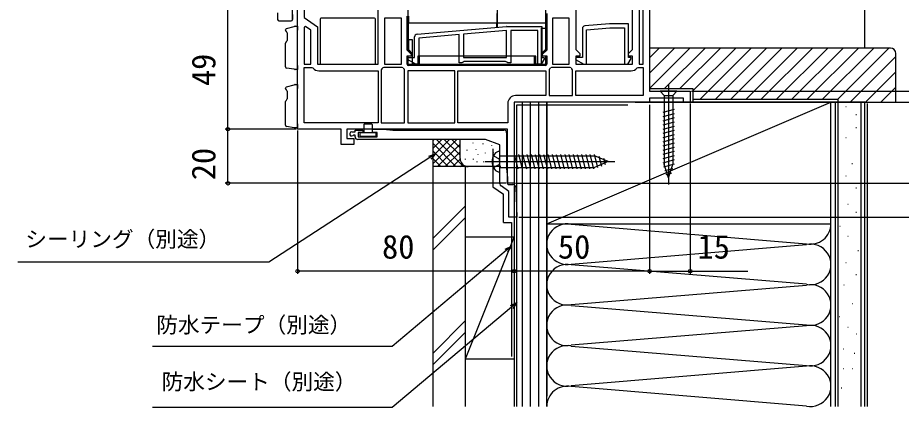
# Model space of a CAD drawing. Units: millimetres, scale not verified. Extents: x -525 to 525, y -783 to 779.
# Drawn here: x 21.6 to 348, y -105.6 to 38.4 of the extents above; entities that cross this region are included whole.
import ezdxf
from ezdxf.enums import TextEntityAlignment as Align

# ---------------------------------------------------------------- set-up
doc = ezdxf.new("R2010")
doc.units = ezdxf.units.MM
doc.header["$LTSCALE"] = 4
for name, color, linetype in [('0-2_YKK_11', 7, 'Continuous'), ('0-5_YKK_13', 4, 'Continuous'), ('0-7_YKK_D', 6, 'Continuous'), ('0-9_YSS_K', 3, 'Continuous'), ('0-A_YSS_KE', 3, 'Continuous')]:
    doc.layers.add(name, color=color, linetype=linetype)
doc.styles.add('ＭＳ ゴシック', font='')
doc.styles.get('ＭＳ ゴシック').set_extended_font_data('MS Gothic')

msp = doc.modelspace()

# ---------------------------------------------------------------- linework, layer by layer
at = {"layer": '0-2_YKK_11'}
for p, q in [((240.157, 36.196), (231.113, 35.405)), ((169.113, 32.305), (202.157, 35.196)), ((156.076, 19.489), (155.9, 19.108)), ((218.076, 19.489), (217.9, 19.108)), ((194.029, -6.6), (147.2, -6.6))]:
    msp.add_line(p, q, dxfattribs=at)
for points in [[(127.4, 45), (127.4, 38.5), (132.3, 35.069), (132.3, 21.2), (154.7, 21.2), (154.7, 47.2), (155.8, 47.2)], [(164.6, 47.2), (165.7, 47.2), (165.7, 26.7), (167.2, 25.2), (167.2, 24.2), (165.7, 24.2), (165.7, 21.2), (216.7, 21.2), (216.7, 24.2), (215.2, 24.2), (215.2, 25.2), (216.7, 26.7), (216.7, 47.2), (217.8, 47.2)], [(250.2, 46.2), (255, 46.2), (255, 11.2), (270, 11.2), (270, 7.2), (267.5, 7.2), (267.5, 8.7), (255, 8.7), (255, 7.2), (205, 7.2), (205, -22.8), (202.5, -22.8), (202.5, -2.8)], [(226.6, 47.2), (227.7, 47.2), (227.7, 26.7), (229.2, 25.2), (229.2, 24.2), (227.7, 24.2), (227.7, 21.2), (248.7, 21.2), (248.7, 24.2), (247.2, 24.2), (247.2, 25.2), (248.7, 26.7), (248.7, 44.7)], [(202.5, -2.8), (143.2, -2.8), (143.2, -6.3), (145.7, -6.3), (145.7, -8.4), (141.1, -8.4), (141.1, -2.8), (125, -2.8), (125, 45)], [(245.7, 34.7), (245.7, 21.2), (246.976, 21.2), (248.223, 23.36), (248.027, 23.7), (247.2, 23.7), (247.2, 36.2), (240.244, 36.2)], [(202.244, 35.2), (215.2, 35.2), (215.2, 23.7), (216.027, 23.7), (216.223, 23.36), (214.976, 21.2), (213.7, 21.2), (213.7, 33.7), (203.7, 33.7), (203.7, 21.7), (202.7, 21.7), (202.267, 21.95), (201.834, 22.2), (186.566, 22.2), (186.133, 21.95), (185.7, 21.7), (184.7, 21.7), (184.7, 32.163), (169.7, 30.851), (169.7, 21.2), (168.664, 21.2), (165.633, 22.95), (165.834, 23.7), (168.2, 23.7), (168.2, 31.309)], [(230.2, 34.409), (230.2, 23.7), (227.834, 23.7), (227.633, 22.95), (230.664, 21.2), (231.7, 21.2), (231.7, 33.951), (240.265, 34.7), (245.7, 34.7)], [(154.7, -0.4), (127.4, -0.4), (127.4, 20), (130.208, 20), (130.589, 19.824)], [(163.989, 19.824), (163.608, 20), (156.792, 20), (156.411, 19.824)], [(225.989, 19.824), (225.608, 20), (218.792, 20), (218.411, 19.824)], [(250.411, 19.824), (250.792, 20), (252.6, 20), (252.6, 9.6)], [(132.8, 18.8), (154.7, 18.8), (154.7, -0.4)], [(155.9, 19.108), (155.9, -0.4), (164.5, -0.4), (164.5, 19.108), (164.324, 19.489)], [(184.2, 18.8), (216.7, 18.8), (216.7, 9.6), (205.5, 9.6)], [(202.6, 6.7), (202.6, -0.4), (184.2, -0.4), (184.2, 18.8)], [(217.9, 19.108), (217.9, 9.6), (226.5, 9.6), (226.5, 19.108), (226.324, 19.489)], [(252.6, 9.6), (227.7, 9.6), (227.7, 18.8), (248.2, 18.8)], [(144.95, -3.8), (146.2, -3.8), (146.2, -3.1), (149.1, -3.1), (149.1, -4), (147.4, -4), (147.4, -5.6), (154.4, -5.6), (154.4, -4), (152.7, -4), (152.7, -2.8), (156.7, -2.8), (160.129, -3.1), (201.2, -3.1)], [(146.2, -5.6), (146.2, -5), (145.685, -5), (145.475, -5.086)], [(202.2, -4.1), (202.2, -17.371), (202.5, -20.8), (202.5, -23.008), (202.917, -23.3), (204.541, -23.3)], [(199.7, -22.969), (199.7, -8.6), (194.371, -6.66)], [(205.54, -24.258), (206, -35.3), (203, -35.3), (203, -25.8), (200.126, -23.788)]]:
    msp.add_lwpolyline(points, dxfattribs=at)
for points in [[(251.1, 43.8), (251.1, 21.2), (252.6, 21.2), (252.6, 43.8)], [(163.3, 21.2), (163.3, 38.3), (157.1, 38.3), (157.1, 21.2)], [(225.3, 21.2), (225.3, 38.3), (219.1, 38.3), (219.1, 21.2)], [(127.4, 34.913), (127.4, 21.2), (129.9, 21.2), (129.9, 33.82), (127.938, 35.193)], [(202.2, 33.694), (186.2, 32.294), (186.2, 23.7), (202.2, 23.7)], [(165.7, 18.8), (165.7, -0.4), (183, -0.4), (183, 18.8)]]:
    msp.add_lwpolyline(points, close=True, dxfattribs=at)
for centre, radius, start, end in [((240.244, 35.2), 1, 89.99981, 94.99978), ((202.244, 34.2), 1, 89.99981, 94.99978), ((231.2, 34.409), 1, 95.00001, 180.00002), ((169.2, 31.309), 1, 95.00001, 180.00002), ((132.8, 21.7), 2.9, 220.32022, 270.00001), ((154.2, 21.7), 2.9, 310.32022, 319.67978), ((166.2, 21.7), 2.9, 220.32022, 229.67978), ((216.2, 21.7), 2.9, 310.32022, 319.67978), ((228.2, 21.7), 2.9, 220.32022, 229.67978), ((248.2, 21.7), 2.9, 269.99999, 319.67978), ((205.5, 6.7), 2.9, 90.00001, 179.99999), ((201.2, -4.1), 1, 0.00001, 89.99999), ((144.95, -4.55), 0.75, 90.00002, 314.41533), ((147.2, -5.6), 1, 180.00001, 269.99999), ((194.029, -7.6), 1, 70.00005, 90.00006), ((200.7, -22.969), 1, 180.00003, 235.00002), ((204.541, -24.3), 1, 2.38595, 90.00002)]:
    msp.add_arc(centre, radius, start, end, dxfattribs=at)
at = {"layer": '0-5_YKK_13'}
for p, q in [((198.8, 36.5), (198.8, 42.5)), ((216.5, 42.5), (216.5, 36.5)), ((117.6, 40.2), (117.6, 37.7)), ((123.1, 39.626), (123.1, 37.7)), ((198.6, 40), (198.6, 36.5)), ((217, 40), (217, 36.5)), ((118.1, 37.2), (122.6, 37.2)), ((133.3, 37.9), (133.3, 21.2)), ((153.4, 38.2), (133.6, 38.2)), ((153.7, 21.2), (153.7, 37.9)), ((165.4, 36.5), (165.4, 39)), ((165.9, 36.5), (165.4, 36.5)), ((165.4, 30.2), (165.4, 36.5)), ((165.9, 39), (165.9, 36.5)), ((198.6, 35.064), (198.6, 36.5)), ((198.8, 36.5), (198.6, 36.5)), ((217, 36.5), (216.5, 36.5)), ((217, 36.5), (217, 34.5)), ((120.5, 33.79), (120.5, 33.921)), ((120.865, 34.402), (123.683, 35.193)), ((121.086, 32.8), (121.086, 30.018)), ((123.683, 35.193), (123.938, 35.265)), ((125, 20.8), (125, 33.8)), ((215, 34.5), (216.5, 34.5)), ((216.5, 34.5), (216.5, 26.6)), ((217, 34.5), (216.5, 34.5)), ((217, 34.5), (217, 26.4)), ((120.863, 29.504), (120.904, 29.515)), ((165.4, 30.2), (165.9, 30.2)), ((165.4, 26.4), (165.4, 30.2)), ((165.9, 30.2), (165.9, 26.6)), ((120.5, 20.236), (120.5, 29.023)), ((165.4, 26.4), (166.9, 24.9)), ((167.4, 25.1), (165.9, 26.6)), ((216.5, 26.6), (215, 25.1)), ((215.5, 24.9), (217, 26.4)), ((165.4, 24.3), (166.9, 24.3)), ((165.4, 21.2), (165.4, 24.3)), ((166.9, 24.9), (166.9, 24.3)), ((169.9, 24.2), (169.9, 21.2)), ((212.5, 21.2), (212.5, 24.2)), ((215.5, 24.3), (215.5, 24.9)), ((123.681, 19.362), (120.932, 19.74)), ((125, 20.8), (125, 19.3)), ((133.3, 21.2), (153.7, 21.2)), ((167.8, 20.7), (165.9, 20.7)), ((167.8, 20.7), (167.8, 21.2)), ((214.6, 20.7), (167.8, 20.7)), ((169.9, 21.2), (169.4, 21.2)), ((169.9, 21.2), (212.5, 21.2)), ((213, 21.2), (212.5, 21.2)), ((214.6, 20.7), (214.6, 21.2)), ((216.5, 20.7), (214.6, 20.7)), ((123.971, 19.322), (123.681, 19.362)), ((125, 19.3), (124.03, 19.317)), ((120.865, 12.802), (123.683, 13.593)), ((123.683, 13.593), (123.938, 13.665)), ((262, 13.7), (261.999, -23.3)), ((120.5, 12.19), (120.5, 12.321)), ((121.086, 11.2), (121.086, 8.418)), ((125, -0.8), (125, 12.2)), ((265.1, 11.2), (263.55, 9.65)), ((120.5, -1.364), (120.5, 7.423)), ((120.863, 7.904), (120.904, 7.915)), ((260.45, 9.65), (260.45, -15.884)), ((263.55, 9.65), (263.55, -15.884)), ((264.1, 4.455), (259.9, 3.329)), ((264.1, 2.902), (259.9, 1.777)), ((264.1, 1.349), (259.9, 0.224)), ((123.681, -2.238), (120.932, -1.86)), ((123.971, -2.278), (123.681, -2.238)), ((125, -2.3), (124.03, -2.283)), ((125, -0.8), (125, -2.3)), ((149.5, -1.1), (149.5, -4.2)), ((149.8, -0.8), (152.2, -0.8)), ((152.5, -1.1), (152.5, -4.2)), ((264.1, -0.204), (259.9, -1.329)), ((264.1, -1.757), (259.9, -2.882)), ((148, -4.5), (148, -5.1)), ((153.7, -4.2), (148.3, -4.2)), ((148.3, -5.4), (153.7, -5.4)), ((154, -5.1), (154, -4.5)), ((264.1, -3.31), (259.9, -4.435)), ((264.1, -4.863), (259.9, -5.988)), ((264.1, -6.416), (259.9, -7.541)), ((264.1, -7.969), (259.9, -9.094)), ((264.1, -9.521), (259.9, -10.647)), ((197.308, -12.65), (199.427, -13.706)), ((199.7, -18.6), (199.7, -11)), ((199.7, -12.7), (234.63, -12.7)), ((204.999, -12.2), (206.392, -17.4)), ((206.552, -12.2), (207.945, -17.4)), ((208.105, -12.2), (209.498, -17.4)), ((209.657, -12.2), (211.051, -17.4)), ((211.21, -12.2), (212.604, -17.4)), ((212.763, -12.2), (214.157, -17.4)), ((214.316, -12.2), (215.71, -17.4)), ((215.869, -12.2), (217.262, -17.4)), ((217.422, -12.2), (218.815, -17.4)), ((218.975, -12.2), (220.368, -17.4)), ((220.528, -12.2), (221.921, -17.4)), ((222.081, -12.2), (223.474, -17.4)), ((223.634, -12.2), (225.027, -17.4)), ((225.187, -12.2), (226.58, -17.4)), ((226.74, -12.2), (228.133, -17.4)), ((228.292, -12.2), (229.686, -17.4)), ((229.845, -12.2), (231.239, -17.4)), ((231.398, -12.2), (232.792, -17.4)), ((232.951, -12.2), (234.345, -17.4)), ((234.504, -12.2), (235.794, -17.013)), ((239.7, -14.8), (234.63, -12.7)), ((236.206, -12.758), (237.192, -16.434)), ((264.1, -11.074), (259.9, -12.2)), ((264.1, -12.627), (259.9, -13.753)), ((194.3, -14.8), (242.2, -14.8)), ((197.308, -16.95), (199.427, -15.894)), ((199.7, -14.8), (199.427, -13.706)), ((199.7, -14.8), (199.427, -15.894)), ((239.7, -14.8), (234.63, -16.9)), ((237.953, -13.481), (238.589, -15.855)), ((264.1, -14.18), (259.9, -15.306)), ((264.1, -15.733), (260.158, -16.789)), ((262, -20.8), (260.45, -15.884)), ((262, -20.8), (260.45, -15.884)), ((262, -20.8), (263.55, -15.884)), ((199.7, -16.9), (234.63, -16.9)), ((263.646, -17.408), (260.61, -18.221)), ((263.111, -19.104), (261.061, -19.653))]:
    msp.add_line(p, q, dxfattribs=at)
for points in [[(123.1, 37.7), (123.1, 39.626), (123.1, 61.63)], [(215, 34.5), (215, 21.2), (213, 21.2), (213, 24.2), (169.4, 24.2), (169.4, 21.2), (167.4, 21.2), (167.4, 30.2), (165.9, 30.2), (165.9, 36.5), (198.6, 36.5)], [(198.6, 35.064), (198.8, 35.081), (198.8, 36.5)], [(198.8, 36.5), (216.5, 36.5), (216.5, 34.5)], [(124.065, 35.284), (125, 35.3), (125, 33.8)], [(215.5, 24.3), (217, 24.3), (217, 21.2)], [(124.065, 13.684), (125, 13.7), (125, 12.2)], [(265.1, 11.2), (258.9, 11.2), (260.45, 9.65), (263.55, 9.65)]]:
    msp.add_lwpolyline(points, dxfattribs=at)
for centre, radius, start, end in [((118.1, 37.7), 0.5, 180, 270), ((122.6, 37.7), 0.5, 270, 0), ((133.6, 37.9), 0.3, 90, 180), ((153.4, 37.9), 0.3, 0, 90), ((121, 33.921), 0.5, 105.68026, 180), ((121, 33.79), 0.5, 180, 258.04071), ((120.505, 32.867), 0.584, 353.42561, 47.95634), ((124.073, 34.784), 0.5, 91, 105.68026), ((121, 29.023), 0.5, 105.94474, 180), ((120.437, 29.974), 0.65, 314.79991, 3.92106), ((121, 20.236), 0.5, 180, 262.15041), ((165.9, 21.2), 0.5, 180, 270), ((216.5, 21.2), 0.5, 270, 0), ((124.039, 19.817), 0.5, 262.15041, 269), ((124.073, 13.184), 0.5, 91, 105.68026), ((121, 12.321), 0.5, 105.68026, 180), ((121, 12.19), 0.5, 180, 258.04071), ((120.505, 11.267), 0.584, 353.42561, 47.95634), ((121, 7.423), 0.5, 105.94474, 180), ((120.437, 8.374), 0.65, 314.79991, 3.92106), ((121, -1.364), 0.5, 180, 262.15041), ((124.039, -1.783), 0.5, 262.15041, 269), ((149.8, -1.1), 0.3, 90, 180), ((152.2, -1.1), 0.3, 0, 90), ((148.3, -4.5), 0.3, 90, 180), ((148.3, -5.1), 0.3, 180, 270), ((153.7, -4.5), 0.3, 0, 90), ((153.7, -5.1), 0.3, 270, 0), ((201.6, -14.8), 4.8, 144.29996, 215.70004), ((199.651, -13.399), 2.4, 88.83014, 144.29996), ((199.651, -16.2), 2.4, 215.70004, 271.16986)]:
    msp.add_arc(centre, radius, start, end, dxfattribs=at)
at = {"layer": '0-7_YKK_D'}
for p, q in [((99.251, -2.8), (99.251, 46.198)), ((270.5, 11.2), (387, 11.2)), ((249.729, 7.2), (427, 7.2)), ((249.729, 7.2), (407, 7.2)), ((269.75, 7.2), (427, 7.2)), ((270, 6.7), (270, -56.3)), ((270.45, 7.2), (387, 7.2)), ((255, 6.2), (255, -56.3)), ((255, 6.2), (255, -56.3)), ((124.5, -2.8), (98.251, -2.8)), ((124.5, -2.8), (98.251, -2.8)), ((99.251, -22.8), (99.251, -2.8)), ((125, -3.3), (125, -56.3)), ((202, -22.8), (98.251, -22.8)), ((205.5, -22.8), (427, -22.8)), ((205.5, -22.8), (427, -22.8)), ((205, -23.3), (205, -56.3)), ((205, -23.3), (205, -56.3)), ((206.716, -35.3), (427, -35.3)), ((205, -55.3), (125, -55.3)), ((255, -55.3), (205, -55.3))]:
    msp.add_line(p, q, dxfattribs=at)
for points in [[(175.941, -11.934), (173.803, -13.323), (114.332, -51.944), (21.567, -51.944)], [(173.43, -12.75), (175.941, -11.934), (174.175, -13.896)], [(204, -46.031), (202.047, -47.67), (159.85, -83.077), (71.365, -83.077)], [(201.607, -47.146), (204, -46.031), (202.486, -48.193)], [(255, -55.3), (270, -55.3), (291.277, -55.3)], [(206, -66.898), (204.047, -68.537), (159.85, -105.623), (71.365, -105.623)], [(203.607, -68.014), (206, -66.898), (204.486, -69.061)]]:
    msp.add_lwpolyline(points, dxfattribs=at)
for centre in [(99.251, -2.8), (99.251, -2.8), (99.251, -22.8), (125, -55.3), (205, -55.3), (205, -55.3), (255, -55.3), (255, -55.3), (270, -55.3)]:
    msp.add_circle(centre, 0.637, dxfattribs=at)
at = {"layer": '0-9_YSS_K'}
for p, q in [((334.5, 27.2), (334.5, 205.7)), ((255, 23.608), (258.592, 27.2)), ((255, 17.951), (264.249, 27.2)), ((255, 12.294), (269.906, 27.2)), ((260.563, 12.2), (275.563, 27.2)), ((266.22, 12.2), (281.22, 27.2)), ((271, 11.323), (286.877, 27.2)), ((273.533, 8.2), (292.533, 27.2)), ((279.19, 8.2), (298.19, 27.2)), ((284.847, 8.2), (303.847, 27.2)), ((290.504, 8.2), (309.504, 27.2)), ((296.161, 8.2), (315.161, 27.2)), ((301.818, 8.2), (320.818, 27.2)), ((307.475, 8.2), (326.475, 27.2)), ((313.131, 8.2), (332.131, 27.2)), ((318.788, 8.2), (337.788, 27.2)), ((324.445, 8.2), (343.445, 27.2)), ((329.102, 7.2), (346, 24.098)), ((334.759, 7.2), (346, 18.441)), ((340.416, 7.2), (346, 12.784)), ((208, -105.3), (208, 7.2)), ((211, -105.3), (211, 7.2)), ((214, 7.2), (214, -105.3)), ((217, -37.8), (322, 7.2)), ((217, -105.306), (217, 7.2)), ((323.5, 7.2), (323.5, -105.3)), ((333, 7.2), (333, -105.3)), ((335.5, -105.3), (335.5, 6.701)), ((327.469, 5.591), (327.669, 5.591)), ((324.485, 0.87), (324.685, 0.87)), ((331.199, 2.647), (331.399, 2.647)), ((331.199, -2.114), (331.399, -2.114)), ((327.469, -5.844), (327.669, -5.844)), ((175, -16.6), (175, -6.6)), ((175, -15.458), (183.858, -6.6)), ((175, -12.629), (181.029, -6.6)), ((175, -9.801), (178.201, -6.6)), ((175, -6.973), (175.373, -6.6)), ((175, -8.115), (183.485, -16.6)), ((176.314, -6.6), (186.314, -16.6)), ((176.686, -16.6), (185, -8.286)), ((179.142, -6.6), (185, -12.458)), ((181.971, -6.6), (185, -9.629)), ((184.799, -6.6), (185, -6.801)), ((185, -13.6), (185, -6.6)), ((189.755, -7.816), (189.755, -8.016)), ((193.349, -8.12), (193.349, -8.32)), ((196.606, -8.788), (196.606, -8.988)), ((175, -10.943), (180.657, -16.6)), ((179.515, -16.6), (185, -11.115)), ((187.495, -10.457), (187.495, -10.657)), ((190.842, -10.123), (190.842, -10.323)), ((191.501, -12.126), (191.501, -12.326)), ((194.294, -11.523), (194.294, -11.723)), ((197.273, -11.458), (197.273, -11.658)), ((324.485, -11.066), (324.685, -11.066)), ((175, -13.772), (177.828, -16.6)), ((182.343, -16.6), (185.018, -13.925)), ((185.172, -16.6), (185.966, -15.805)), ((186.828, -13.795), (186.828, -13.995)), ((189.841, -13.795), (189.841, -13.995)), ((191.167, -14.796), (191.167, -14.996)), ((193.682, -14.796), (193.682, -14.996)), ((197.103, -14.796), (197.103, -14.996)), ((329.707, -15.542), (329.907, -15.542)), ((188, -16.6), (175, -16.6)), ((200, -16.6), (188, -16.6)), ((327.469, -20.018), (327.669, -20.018)), ((331.199, -24.494), (331.399, -24.494)), ((324.485, -27.478), (324.685, -27.478)), ((187, -31.142), (175, -43.142)), ((328.215, -30.462), (328.415, -30.462)), ((175, -47.385), (187, -35.385)), ((331.199, -33.446), (331.399, -33.446)), ((217, -37.8), (217, -101.523)), ((226.032, -37.958), (312.968, -45.142)), ((322, -101.523), (322, -37.8)), ((325.231, -38.668), (325.431, -38.668)), ((328.215, -42.397), (328.415, -42.397)), ((187, -87.662), (187, -42.662)), ((205, -42.662), (187, -42.662)), ((187, -87.662), (205, -42.662)), ((205, -42.662), (205, -87.662)), ((226.032, -52.642), (312.968, -45.458)), ((331.945, -47.619), (332.145, -47.619)), ((327.469, -52.095), (327.669, -52.095)), ((312.968, -60.142), (226.032, -52.958)), ((331.199, -56.571), (331.399, -56.571)), ((226.032, -67.642), (312.968, -60.458)), ((326.723, -60.301), (326.923, -60.301)), ((226.032, -67.958), (312.968, -75.142)), ((329.783, -67.232), (329.983, -67.232)), ((187, -73.569), (175, -85.569)), ((324.981, -72.034), (325.181, -72.034)), ((187, -77.811), (175, -89.811)), ((312.968, -75.458), (226.032, -82.642)), ((328.182, -76.035), (328.382, -76.035)), ((331.384, -78.436), (331.584, -78.436)), ((226.032, -82.958), (312.968, -90.142)), ((326.582, -84.039), (326.782, -84.039)), ((187, -87.662), (205, -87.662)), ((330.583, -85.639), (330.783, -85.639)), ((312.968, -90.458), (226.032, -97.642)), ((326.582, -91.241), (326.782, -91.241)), ((329.783, -91.241), (329.983, -91.241)), ((312.968, -105.142), (226.032, -97.958)), ((325.781, -98.444), (325.981, -98.444))]:
    msp.add_line(p, q, dxfattribs=at)
msp.add_lwpolyline([(217, 7.2), (205, 7.2), (205, -105.3)], dxfattribs=at)
for centre, radius, start, end in [((188, -13.6), 3, 180, 270), ((200, -13.6), 3, 270, 270.00007), ((224.5, -45.3), 7.5, 78.21647, 281.78351), ((314.5, -37.8), 7.5, 258.21646, 0), ((314.5, -52.8), 7.5, 258.21646, 101.78354), ((224.5, -60.3), 7.5, 78.21647, 281.78351), ((314.5, -67.8), 7.5, 258.21646, 101.78354), ((224.5, -75.3), 7.5, 78.21647, 281.78351), ((314.5, -82.8), 7.5, 258.21646, 101.78354), ((224.5, -90.3), 7.5, 78.21647, 281.78352), ((314.5, -97.8), 7.5, 258.21646, 101.78354), ((224.5, -105.3), 7.5, 78.21647, 180.04302)]:
    msp.add_arc(centre, radius, start, end, dxfattribs=at)
at = {"layer": '0-A_YSS_KE'}
for p, q in [((324.5, 8.2), (271, 8.2)), ((322, -105.3), (322, 7.2)), ((324.5, 8.2), (324.5, -105.3)), ((175, -105.3), (175, -16.6)), ((201, -37.3), (201, -26.871))]:
    msp.add_line(p, q, dxfattribs=at)
for points in [[(344, 27.2), (255, 27.2), (255, 12.2), (271, 12.2), (271, 7.2), (346, 7.2), (346, 25.2)], [(334.5, -105.3), (334.5, 7.2), (322, 7.2)], [(206, -105.3), (206, 6.2), (247, 6.2)], [(197.1, -10.029), (197.1, -24.087), (201, -26.871)], [(187, -105.3), (187, -16.6), (175, -16.6)], [(201, -37.3), (204, -37.3), (204, -86.8)]]:
    msp.add_lwpolyline(points, dxfattribs=at)
msp.add_lwpolyline([(322, -37.8), (322, 7.2), (217, 7.2), (217, -37.8)], close=True, dxfattribs=at)
msp.add_arc((344, 25.2), 2, 0.00001, 89.99999, dxfattribs=at)

# ---------------------------------------------------------------- texts
at = {"layer": '0-7_YKK_D', "style": 'ＭＳ ゴシック'}
for s, p in [('49', (97.251, 13.142)), ('20', (97.251, -21.664))]:
    msp.add_text(s, height=8.798, rotation=90, dxfattribs=at).set_placement(p, align=Align.BOTTOM_LEFT)
for s, height, p in [('シーリング（別途）', 5.865, (24.396, -48.123)), ('80', 8.798, (156.17, -53.3)), ('50', 8.798, (221.136, -53.3)), ('15', 8.798, (272.709, -53.3)), ('防水テープ（別途）', 5.865, (72.769, -79.829)), ('防水シート（別途）', 5.865, (74.734, -100.835))]:
    msp.add_text(s, height=height, dxfattribs=at).set_placement(p, align=Align.BOTTOM_LEFT)

doc.saveas('drawing.dxf')
